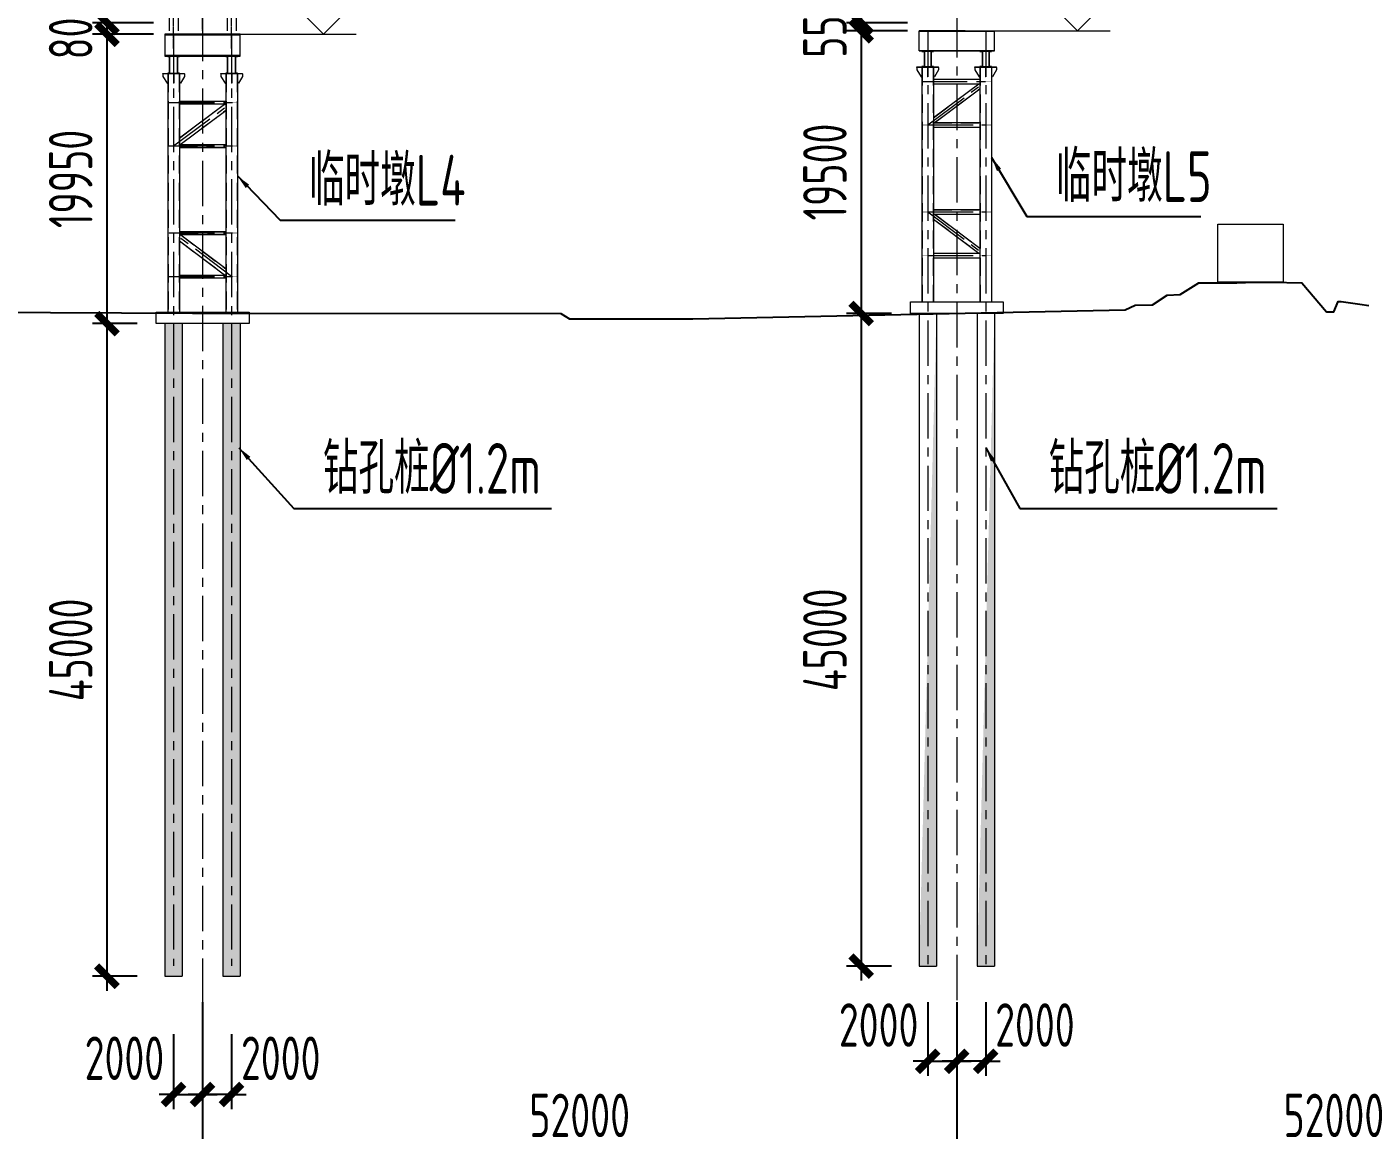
# Model space of a CAD drawing. Extents: x -2876908 to 633791, y -1383861 to 872234.
# Drawn here: x -1077950 to -985996, y 672790 to 748897 of the extents above; entities that cross this region are included whole.
import ezdxf

# ---------------------------------------------------------------- set-up
doc = ezdxf.new("R2010")
doc.units = 0
doc.header["$LTSCALE"] = 5
doc.header["$MEASUREMENT"] = 0
for name, pattern in [('CENTER', [2, 1.25, -0.25, 0.25, -0.25]), ('DASH', [0.35, 0.25, -0.1]), ('DASHED', [0.75, 0.5, -0.25])]:
    doc.linetypes.add(name, pattern=pattern)
doc.layers.get('0').update_dxf_attribs({"linetype": 'CONTINUOUS', "lineweight": 25})
doc.layers.get('DEFPOINTS').update_dxf_attribs({"color": 35, "linetype": 'CONTINUOUS', "lineweight": 13})
for name, color, linetype, lineweight in [('3中心线', 6, 'CENTER', 18), ('4虚线', 2, 'DASHED', 18), ('5标注', 3, 'CONTINUOUS', 15), ('6文本', 7, 'CONTINUOUS', 15), ('7边界线', 8, 'CONTINUOUS', 15), ('8轮廓线', 4, 'CONTINUOUS', 15), ('DIM', 3, 'CONTINUOUS', 0), ('HATCH', 254, 'CONTINUOUS', 0)]:
    doc.layers.add(name, color=color, linetype=linetype, lineweight=lineweight)
doc.layers.add('细线', color=3, linetype='CONTINUOUS')
doc.styles.add('TSSD_Dimension', font='tssdeng.shx', dxfattribs={"width": 0.7, "bigfont": 'hztxt.shx'})
doc.styles.add('TSSD_NORM', font='tssdeng.shx', dxfattribs={"width": 0.7, "bigfont": 'hztxt.shx'})
doc.dimstyles.new('TSSD_100_100', dxfattribs={"dimtxt": 300, "dimasz": 100, "dimexe": 100, "dimexo": 250, "dimgap": 100, "dimtad": 1, "dimdec": 0, "dimzin": 0, "dimdsep": 46, "dimtxsty": 'TSSD_Dimension', "dimblk": 'ARCHTICK', "dimblk1": 'ARCHTICK', "dimblk2": 'ARCHTICK', "dimcen": 0, "dimdle": 100, "dimclrt": 7, "dimadec": 0, "dimazin": 0, "dimtfac": 1, "dimtdec": 0, "dimtix": 1, "dimtmove": 2, "dimatfit": 3, "dimfxl": 1, "dimtolj": 1, "dimtzin": 0, "dimarcsym": 0})

# ---------------------------------------------------------------- blocks, each defined once
blk = doc.blocks.new('立面图')
at = {"layer": '7边界线'}
blk.add_lwpolyline([(-347120, -30994), (-342617, -30994), (-342617, -34994), (-347120, -34994), (-347120, -30994)], dxfattribs=at)
at = {"layer": '细线', "color": 3}
blk.add_lwpolyline([(-495627, -36904), (-475627, -36894), (-455627, -36834), (-442327, -37024), (-417827, -37134), (-392427, -37164), (-391827, -37524), (-383327, -37534), (-353527, -36904), (-352827, -36584), (-351627, -36564), (-350627, -35894), (-349727, -35844), (-348427, -35044), (-345827, -35044), (-344627, -34994), (-343427, -34994), (-341327, -35054), (-339627, -37054), (-339127, -37044), (-338827, -36334), (-338627, -36334), (-335427, -36804)], dxfattribs=at)
blk = doc.blocks.new('_ArchTick')
at = {"color": 0, "linetype": 'ByBlock', "const_width": 0.5}
blk.add_lwpolyline([(-0.707, -0.707), (0.707, 0.707)], dxfattribs=at)
blk = doc.blocks.new('*D30')
at = {"layer": 'DEFPOINTS', "color": 0, "transparency": 16777216}
for p in [(-1065821, 684119, 50), (-1013821, 684119, 50), (-1013821, 671319)]:
    blk.add_point(p, dxfattribs=at)
at = {"layer": 'DIM', "color": 0, "linetype": 'ByBlock', "lineweight": -2, "transparency": 16777216}
blk.add_line((-1065821, 681619), (-1065821, 670319), dxfattribs=at)
at = {"layer": 'DIM', "color": 0, "lineweight": -2, "transparency": 16777216}
for p, q in [((-1013821, 681619), (-1013821, 670319)), ((-1066821, 671319), (-1012821, 671319))]:
    blk.add_line(p, q, dxfattribs=at)
at = {"layer": 'DIM', "color": 0, "lineweight": -2, "transparency": 16777216, "xscale": 1000, "yscale": 1000, "zscale": 1000, "rotation": 180}
blk.add_blockref('_ArchTick', (-1065821, 671319), dxfattribs=at)
at = {"layer": 'DIM', "color": 0, "lineweight": -2, "transparency": 16777216, "xscale": 1000, "yscale": 1000, "zscale": 1000}
blk.add_blockref('_ArchTick', (-1013821, 671319), dxfattribs=at)
at = {"layer": 'DIM', "color": 7, "transparency": 16777216, "insert": (-1039821, 673819), "char_height": 3000, "attachment_point": 5, "style": 'TSSD_Dimension'}
blk.add_mtext('\\A1;52000', dxfattribs=at)
blk = doc.blocks.new('*D31')
at = {"layer": 'DEFPOINTS', "color": 0, "transparency": 16777216}
for p in [(-1013821, 681924, 50), (-961821, 681924, 50), (-961821, 671319)]:
    blk.add_point(p, dxfattribs=at)
at = {"layer": 'DIM', "color": 0, "linetype": 'ByBlock', "lineweight": -2, "transparency": 16777216}
blk.add_line((-1013821, 679424), (-1013821, 670319), dxfattribs=at)
at = {"layer": 'DIM', "color": 0, "lineweight": -2, "transparency": 16777216}
for p, q in [((-961821, 679424), (-961821, 670319)), ((-1014821, 671319), (-960821, 671319))]:
    blk.add_line(p, q, dxfattribs=at)
at = {"layer": 'DIM', "color": 0, "lineweight": -2, "transparency": 16777216, "xscale": 1000, "yscale": 1000, "zscale": 1000, "rotation": 180}
blk.add_blockref('_ArchTick', (-1013821, 671319), dxfattribs=at)
at = {"layer": 'DIM', "color": 0, "lineweight": -2, "transparency": 16777216, "xscale": 1000, "yscale": 1000, "zscale": 1000}
blk.add_blockref('_ArchTick', (-961821, 671319), dxfattribs=at)
at = {"layer": 'DIM', "color": 7, "transparency": 16777216, "insert": (-987821, 673819), "char_height": 3000, "attachment_point": 5, "style": 'TSSD_Dimension'}
blk.add_mtext('\\A1;52000', dxfattribs=at)
blk = doc.blocks.new('A$C58C44416')
at = {"layer": '3中心线'}
for p, q in [((665, 0), (665, 4324)), ((665, 3961), (4665, 3961)), ((665, 3961), (4665, 961)), ((4665, 0), (4665, 4324)), ((665, 961), (4665, 961))]:
    blk.add_line(p, q, dxfattribs=at)
at = {"layer": '8轮廓线'}
for p, q in [((350, 80), (350, 4324)), ((980, 4324), (350, 4324)), ((980, 80), (980, 4324)), ((980, 4084), (4350, 4084)), ((980, 3878), (4350, 1351)), ((980, 3839), (4350, 3839)), ((4350, 80), (4350, 4324)), ((4980, 4324), (4350, 4324)), ((4980, 80), (4980, 4324)), ((980, 3572), (4350, 1045)), ((980, 1084), (4350, 1084)), ((0, 200), (300, 680)), ((0, 80), (0, 200)), ((1330, 80), (0, 80)), ((0, 80), (0, 0)), ((1330, 0), (0, 0)), ((300, 680), (350, 680)), ((350, 0), (980, 0)), ((980, 839), (4350, 839)), ((1046, 680), (980, 680)), ((1330, 200), (1046, 680)), ((1330, 80), (1330, 200)), ((1330, 80), (1330, 0)), ((4000, 200), (4300, 680)), ((4000, 80), (4000, 200)), ((5330, 80), (4000, 80)), ((4000, 80), (4000, 0)), ((5330, 0), (4000, 0)), ((4300, 680), (4350, 680)), ((4350, 0), (4980, 0)), ((5046, 680), (4980, 680)), ((5330, 200), (5046, 680)), ((5330, 80), (5330, 200)), ((5330, 80), (5330, 0))]:
    blk.add_line(p, q, dxfattribs=at)
for centre in [(665, 3961), (4665, 3961), (665, 961), (4665, 961)]:
    blk.add_circle(centre, 315, dxfattribs=at)
blk = doc.blocks.new('63.5m')
at = {"layer": '3中心线', "ltscale": 0.05}
for p, q in [((-3685, -21653), (-3685, 37916)), ((-1685, -20396), (-1685, 37916)), ((315, -21653), (315, 37916)), ((-3685, 24877), (315, 24877)), ((-3685, 21877), (315, 24877)), ((-3685, 21877), (315, 21877)), ((-3685, 13877), (315, 13877)), ((-3685, 10877), (315, 13877)), ((-3685, 10877), (315, 10877)), ((-3685, 2877), (315, 2877)), ((-3685, -123), (315, 2877)), ((-3685, -123), (315, -123)), ((-3685, -11122), (315, -8123)), ((-3685, -8123), (315, -8123)), ((-3685, -11122), (315, -11122))]:
    blk.add_line(p, q, dxfattribs=at)
at = {"layer": '3中心线', "ltscale": 0.005}
for p, q in [((-3685, 35877), (315, 35877)), ((-3685, 32877), (315, 35877)), ((-3685, 32877), (315, 32877))]:
    blk.add_line(p, q, dxfattribs=at)
at = {"layer": '8轮廓线'}
for p, q in [((-4350, 37836), (-4350, 37916)), ((-3020, 37916), (-4350, 37916)), ((-3020, 37836), (-4350, 37836)), ((-4350, 37836), (-4350, 37716)), ((-4350, 37716), (-4050, 37236)), ((-4000, 37916), (-3370, 37916)), ((-4000, 37836), (-4000, -20396)), ((-3370, 37836), (-3370, -20396)), ((-3020, 37716), (-3304, 37236)), ((-3020, 37836), (-3020, 37916)), ((-3020, 37836), (-3020, 37716)), ((-350, 37836), (-350, 37916)), ((980, 37916), (-350, 37916)), ((980, 37836), (-350, 37836)), ((-350, 37836), (-350, 37716)), ((-350, 37716), (-50, 37236)), ((0, 37916), (630, 37916)), ((0, 37916), (630, 37916)), ((0, 37836), (0, -20396)), ((630, 37836), (630, -20396)), ((980, 37716), (696, 37236)), ((980, 37836), (980, 37916)), ((980, 37836), (980, 37716)), ((-4050, 37236), (-4000, 37236)), ((-3304, 37236), (-3370, 37236)), ((-50, 37236), (0, 37236)), ((696, 37236), (630, 37236))]:
    blk.add_line(p, q, dxfattribs=at)
at = {"layer": '8轮廓线', "ltscale": 0.05}
for p, q in [((-3370, 36000), (0, 36000)), ((-3370, 33267), (0, 35794)), ((-3370, 35755), (0, 35755)), ((-3370, 32961), (0, 35488)), ((-3370, 33000), (0, 33000)), ((-3370, 32755), (0, 32755)), ((-3370, 25000), (0, 25000)), ((-3370, 22267), (0, 24794)), ((-3370, 24755), (0, 24755)), ((-3370, 21961), (0, 24488)), ((-3370, 22000), (0, 22000)), ((-3370, 21755), (0, 21755)), ((-3370, 14000), (0, 14000)), ((-3370, 11267), (0, 13794)), ((-3370, 13755), (0, 13755)), ((-3370, 10961), (0, 13488)), ((-3370, 11000), (0, 11000)), ((-3370, 10755), (0, 10755)), ((-3370, 3000), (0, 3000)), ((-3370, 267), (0, 2794)), ((-3370, 2755), (0, 2755)), ((-3370, -39), (0, 2488)), ((-3370, 0), (0, 0)), ((-3370, -245), (0, -245)), ((-3370, -8000), (0, -8000)), ((-3370, -10733), (0, -8206)), ((-3370, -8245), (0, -8245)), ((-3370, -11039), (0, -8512)), ((-3370, -11000), (0, -11000)), ((-3370, -11245), (0, -11245))]:
    blk.add_line(p, q, dxfattribs=at)
blk.add_blockref('A$C58C44416', (-4350, 37916))
blk = doc.blocks.new('*D1764')
at = {"layer": 'DEFPOINTS', "color": 0, "transparency": 16777216}
for p in [(-1015821, 684119), (-1013821, 684119), (-1013821, 677550)]:
    blk.add_point(p, dxfattribs=at)
at = {"layer": 'DIM', "color": 0, "linetype": 'ByBlock', "lineweight": -2, "transparency": 16777216}
blk.add_line((-1015821, 681619), (-1015821, 676550), dxfattribs=at)
at = {"layer": 'DIM', "color": 0, "lineweight": -2, "transparency": 16777216}
for p, q in [((-1013821, 681619), (-1013821, 676550)), ((-1015821, 677550), (-1016821, 677550)), ((-1015821, 677550), (-1013821, 677550)), ((-1013821, 677550), (-1012821, 677550))]:
    blk.add_line(p, q, dxfattribs=at)
at = {"layer": 'DIM', "color": 0, "lineweight": -2, "transparency": 16777216, "xscale": 1000, "yscale": 1000, "zscale": 1000}
blk.add_blockref('_ArchTick', (-1015821, 677550), dxfattribs=at)
at = {"layer": 'DIM', "color": 0, "lineweight": -2, "transparency": 16777216, "xscale": 1000, "yscale": 1000, "zscale": 1000, "rotation": 180}
blk.add_blockref('_ArchTick', (-1013821, 677550), dxfattribs=at)
at = {"layer": 'DIM', "color": 7, "transparency": 16777216, "insert": (-1019210, 680050), "char_height": 3000, "attachment_point": 5, "style": 'TSSD_Dimension'}
blk.add_mtext('\\A1;2000', dxfattribs=at)
blk = doc.blocks.new('*D1760')
at = {"layer": 'DEFPOINTS', "color": 0, "transparency": 16777216}
for p in [(-1020414, 748619), (-1014708, 749169), (-1014708, 748619)]:
    blk.add_point(p, dxfattribs=at)
at = {"layer": 'DIM', "color": 0, "lineweight": -2, "transparency": 16777216}
for p, q in [((-1020414, 749169), (-1020414, 750169)), ((-1017208, 748619), (-1021414, 748619)), ((-1020414, 749169), (-1020414, 748619)), ((-1020414, 748619), (-1020414, 747619))]:
    blk.add_line(p, q, dxfattribs=at)
at = {"layer": 'DIM', "color": 0, "linetype": 'ByBlock', "lineweight": -2, "transparency": 16777216}
blk.add_line((-1017208, 749169), (-1021414, 749169), dxfattribs=at)
at = {"layer": 'DIM', "color": 0, "lineweight": -2, "transparency": 16777216, "xscale": 1000, "yscale": 1000, "zscale": 1000}
for p, rotation in [((-1020414, 749169), 270), ((-1020414, 748619), 90)]:
    blk.add_blockref('_ArchTick', p, dxfattribs=dict(at, rotation=rotation))
at = {"layer": 'DIM', "color": 7, "transparency": 16777216, "insert": (-1022914, 748894), "char_height": 3000, "attachment_point": 5, "rotation": 90, "style": 'TSSD_Dimension'}
blk.add_mtext('\\A1;550', dxfattribs=at)
blk = doc.blocks.new('*D1761')
at = {"layer": 'DEFPOINTS', "color": 0, "transparency": 16777216}
for p in [(-1017308, 748619), (-1020414, 729119), (-1017108, 729119)]:
    blk.add_point(p, dxfattribs=at)
at = {"layer": 'DIM', "color": 0, "lineweight": -2, "transparency": 16777216}
for p, q in [((-1020414, 749619), (-1020414, 728119)), ((-1019608, 729119), (-1021414, 729119))]:
    blk.add_line(p, q, dxfattribs=at)
at = {"layer": 'DIM', "color": 0, "linetype": 'ByBlock', "lineweight": -2, "transparency": 16777216}
blk.add_line((-1019808, 748619), (-1021414, 748619), dxfattribs=at)
at = {"layer": 'DIM', "color": 0, "lineweight": -2, "transparency": 16777216, "xscale": 1000, "yscale": 1000, "zscale": 1000}
for p, rotation in [((-1020414, 748619), 90), ((-1020414, 729119), 270)]:
    blk.add_blockref('_ArchTick', p, dxfattribs=dict(at, rotation=rotation))
at = {"layer": 'DIM', "color": 7, "transparency": 16777216, "insert": (-1022914, 738869), "char_height": 3000, "attachment_point": 5, "rotation": 90, "style": 'TSSD_Dimension'}
blk.add_mtext('\\A1;19500', dxfattribs=at)
blk = doc.blocks.new('*D1762')
at = {"layer": 'DEFPOINTS', "color": 0, "transparency": 16777216}
for p in [(-1015821, 729119), (-1020414, 684119), (-1015821, 684119)]:
    blk.add_point(p, dxfattribs=at)
at = {"layer": 'DIM', "color": 0, "lineweight": -2, "transparency": 16777216}
for p, q in [((-1020414, 730119), (-1020414, 683119)), ((-1018321, 684119), (-1021414, 684119))]:
    blk.add_line(p, q, dxfattribs=at)
at = {"layer": 'DIM', "color": 0, "linetype": 'ByBlock', "lineweight": -2, "transparency": 16777216}
blk.add_line((-1018321, 729119), (-1021414, 729119), dxfattribs=at)
at = {"layer": 'DIM', "color": 0, "lineweight": -2, "transparency": 16777216, "xscale": 1000, "yscale": 1000, "zscale": 1000}
for p, rotation in [((-1020414, 729119), 90), ((-1020414, 684119), 270)]:
    blk.add_blockref('_ArchTick', p, dxfattribs=dict(at, rotation=rotation))
at = {"layer": 'DIM', "color": 7, "transparency": 16777216, "insert": (-1022914, 706619), "char_height": 3000, "attachment_point": 5, "rotation": 90, "style": 'TSSD_Dimension'}
blk.add_mtext('\\A1;45000', dxfattribs=at)
blk = doc.blocks.new('*D1763')
at = {"layer": 'DEFPOINTS', "color": 0, "transparency": 16777216}
for p in [(-1013821, 684119), (-1011821, 684119), (-1013821, 677550)]:
    blk.add_point(p, dxfattribs=at)
at = {"layer": 'DIM', "color": 0, "lineweight": -2, "transparency": 16777216}
for p, q in [((-1013821, 681619), (-1013821, 676550)), ((-1013821, 677550), (-1014821, 677550)), ((-1011821, 677550), (-1013821, 677550)), ((-1011821, 677550), (-1010821, 677550))]:
    blk.add_line(p, q, dxfattribs=at)
at = {"layer": 'DIM', "color": 0, "linetype": 'ByBlock', "lineweight": -2, "transparency": 16777216}
blk.add_line((-1011821, 681619), (-1011821, 676550), dxfattribs=at)
at = {"layer": 'DIM', "color": 0, "lineweight": -2, "transparency": 16777216, "xscale": 1000, "yscale": 1000, "zscale": 1000}
blk.add_blockref('_ArchTick', (-1013821, 677550), dxfattribs=at)
at = {"layer": 'DIM', "color": 0, "lineweight": -2, "transparency": 16777216, "xscale": 1000, "yscale": 1000, "zscale": 1000, "rotation": 180}
blk.add_blockref('_ArchTick', (-1011821, 677550), dxfattribs=at)
at = {"layer": 'DIM', "color": 7, "transparency": 16777216, "insert": (-1008433, 680050), "char_height": 3000, "attachment_point": 5, "style": 'TSSD_Dimension'}
blk.add_mtext('\\A1;2000', dxfattribs=at)
blk = doc.blocks.new('*D1801')
at = {"layer": 'DEFPOINTS', "color": 0, "transparency": 16777216}
for p in [(-1066708, 749169), (-1072414, 748369), (-1066708, 748369)]:
    blk.add_point(p, dxfattribs=at)
at = {"layer": 'DIM', "color": 0, "lineweight": -2, "transparency": 16777216}
for p, q in [((-1072414, 749169), (-1072414, 750169)), ((-1072414, 749169), (-1072414, 748369)), ((-1069208, 748369), (-1073414, 748369)), ((-1072414, 748369), (-1072414, 747369))]:
    blk.add_line(p, q, dxfattribs=at)
at = {"layer": 'DIM', "color": 0, "linetype": 'ByBlock', "lineweight": -2, "transparency": 16777216}
blk.add_line((-1069208, 749169), (-1073414, 749169), dxfattribs=at)
at = {"layer": 'DIM', "color": 0, "lineweight": -2, "transparency": 16777216, "xscale": 1000, "yscale": 1000, "zscale": 1000}
for p, rotation in [((-1072414, 749169), 270), ((-1072414, 748369), 90)]:
    blk.add_blockref('_ArchTick', p, dxfattribs=dict(at, rotation=rotation))
at = {"layer": 'DIM', "color": 7, "transparency": 16777216, "insert": (-1074914, 748769), "char_height": 3000, "attachment_point": 5, "rotation": 90, "style": 'TSSD_Dimension'}
blk.add_mtext('\\A1;800', dxfattribs=at)
blk = doc.blocks.new('*D1802')
at = {"layer": 'DEFPOINTS', "color": 0, "transparency": 16777216}
for p in [(-1069308, 748369), (-1072414, 728419), (-1069021, 728419)]:
    blk.add_point(p, dxfattribs=at)
at = {"layer": 'DIM', "color": 0, "lineweight": -2, "transparency": 16777216}
for p, q in [((-1072414, 749369), (-1072414, 727419)), ((-1071521, 728419), (-1073414, 728419))]:
    blk.add_line(p, q, dxfattribs=at)
at = {"layer": 'DIM', "color": 0, "linetype": 'ByBlock', "lineweight": -2, "transparency": 16777216}
blk.add_line((-1071808, 748369), (-1073414, 748369), dxfattribs=at)
at = {"layer": 'DIM', "color": 0, "lineweight": -2, "transparency": 16777216, "xscale": 1000, "yscale": 1000, "zscale": 1000}
for p, rotation in [((-1072414, 748369), 90), ((-1072414, 728419), 270)]:
    blk.add_blockref('_ArchTick', p, dxfattribs=dict(at, rotation=rotation))
at = {"layer": 'DIM', "color": 7, "transparency": 16777216, "insert": (-1074914, 738394), "char_height": 3000, "attachment_point": 5, "rotation": 90, "style": 'TSSD_Dimension'}
blk.add_mtext('\\A1;19950', dxfattribs=at)
blk = doc.blocks.new('*D1803')
at = {"layer": 'DEFPOINTS', "color": 0, "transparency": 16777216}
for p in [(-1067821, 728419), (-1072414, 683419), (-1067821, 683419)]:
    blk.add_point(p, dxfattribs=at)
at = {"layer": 'DIM', "color": 0, "lineweight": -2, "transparency": 16777216}
for p, q in [((-1072414, 729419), (-1072414, 682419)), ((-1070321, 683419), (-1073414, 683419))]:
    blk.add_line(p, q, dxfattribs=at)
at = {"layer": 'DIM', "color": 0, "linetype": 'ByBlock', "lineweight": -2, "transparency": 16777216}
blk.add_line((-1070321, 728419), (-1073414, 728419), dxfattribs=at)
at = {"layer": 'DIM', "color": 0, "lineweight": -2, "transparency": 16777216, "xscale": 1000, "yscale": 1000, "zscale": 1000}
for p, rotation in [((-1072414, 728419), 90), ((-1072414, 683419), 270)]:
    blk.add_blockref('_ArchTick', p, dxfattribs=dict(at, rotation=rotation))
at = {"layer": 'DIM', "color": 7, "transparency": 16777216, "insert": (-1074914, 705919), "char_height": 3000, "attachment_point": 5, "rotation": 90, "style": 'TSSD_Dimension'}
blk.add_mtext('\\A1;45000', dxfattribs=at)
blk = doc.blocks.new('*D1804')
at = {"layer": 'DEFPOINTS', "color": 0, "transparency": 16777216}
for p in [(-1143821, 681919), (-1065821, 681919), (-1065821, 671319)]:
    blk.add_point(p, dxfattribs=at)
at = {"layer": 'DIM', "color": 0, "linetype": 'ByBlock', "lineweight": -2, "transparency": 16777216}
blk.add_line((-1143821, 679419), (-1143821, 670319), dxfattribs=at)
at = {"layer": 'DIM', "color": 0, "lineweight": -2, "transparency": 16777216}
for p, q in [((-1065821, 679419), (-1065821, 670319)), ((-1144821, 671319), (-1064821, 671319))]:
    blk.add_line(p, q, dxfattribs=at)
at = {"layer": 'DIM', "color": 0, "lineweight": -2, "transparency": 16777216, "xscale": 1000, "yscale": 1000, "zscale": 1000, "rotation": 180}
blk.add_blockref('_ArchTick', (-1143821, 671319), dxfattribs=at)
at = {"layer": 'DIM', "color": 0, "lineweight": -2, "transparency": 16777216, "xscale": 1000, "yscale": 1000, "zscale": 1000}
blk.add_blockref('_ArchTick', (-1065821, 671319), dxfattribs=at)
at = {"layer": 'DIM', "color": 7, "transparency": 16777216, "insert": (-1104821, 673819), "char_height": 3000, "attachment_point": 5, "style": 'TSSD_Dimension'}
blk.add_mtext('\\A1;78000', dxfattribs=at)
blk = doc.blocks.new('*D1823')
at = {"layer": 'DEFPOINTS', "color": 0, "transparency": 16777216}
for p in [(-1067821, 681919), (-1065821, 681919), (-1065821, 675261)]:
    blk.add_point(p, dxfattribs=at)
at = {"layer": 'DIM', "color": 0, "linetype": 'ByBlock', "lineweight": -2, "transparency": 16777216}
blk.add_line((-1067821, 679419), (-1067821, 674261), dxfattribs=at)
at = {"layer": 'DIM', "color": 0, "lineweight": -2, "transparency": 16777216}
for p, q in [((-1065821, 679419), (-1065821, 674261)), ((-1067821, 675261), (-1068821, 675261)), ((-1067821, 675261), (-1065821, 675261)), ((-1065821, 675261), (-1064821, 675261))]:
    blk.add_line(p, q, dxfattribs=at)
at = {"layer": 'DIM', "color": 0, "lineweight": -2, "transparency": 16777216, "xscale": 1000, "yscale": 1000, "zscale": 1000}
blk.add_blockref('_ArchTick', (-1067821, 675261), dxfattribs=at)
at = {"layer": 'DIM', "color": 0, "lineweight": -2, "transparency": 16777216, "xscale": 1000, "yscale": 1000, "zscale": 1000, "rotation": 180}
blk.add_blockref('_ArchTick', (-1065821, 675261), dxfattribs=at)
at = {"layer": 'DIM', "color": 7, "transparency": 16777216, "insert": (-1071210, 677761), "char_height": 3000, "attachment_point": 5, "style": 'TSSD_Dimension'}
blk.add_mtext('\\A1;2000', dxfattribs=at)
blk = doc.blocks.new('*D1824')
at = {"layer": 'DEFPOINTS', "color": 0, "transparency": 16777216}
for p in [(-1065821, 681919), (-1063821, 681919), (-1065821, 675261)]:
    blk.add_point(p, dxfattribs=at)
at = {"layer": 'DIM', "color": 0, "lineweight": -2, "transparency": 16777216}
for p, q in [((-1065821, 679419), (-1065821, 674261)), ((-1065821, 675261), (-1066821, 675261)), ((-1063821, 675261), (-1065821, 675261)), ((-1063821, 675261), (-1062821, 675261))]:
    blk.add_line(p, q, dxfattribs=at)
at = {"layer": 'DIM', "color": 0, "linetype": 'ByBlock', "lineweight": -2, "transparency": 16777216}
blk.add_line((-1063821, 679419), (-1063821, 674261), dxfattribs=at)
at = {"layer": 'DIM', "color": 0, "lineweight": -2, "transparency": 16777216, "xscale": 1000, "yscale": 1000, "zscale": 1000}
blk.add_blockref('_ArchTick', (-1065821, 675261), dxfattribs=at)
at = {"layer": 'DIM', "color": 0, "lineweight": -2, "transparency": 16777216, "xscale": 1000, "yscale": 1000, "zscale": 1000, "rotation": 180}
blk.add_blockref('_ArchTick', (-1063821, 675261), dxfattribs=at)
at = {"layer": 'DIM', "color": 7, "transparency": 16777216, "insert": (-1060433, 677761), "char_height": 3000, "attachment_point": 5, "style": 'TSSD_Dimension'}
blk.add_mtext('\\A1;2000', dxfattribs=at)
blk = doc.blocks.new('asdljfhsdfhjksd')
at = {"layer": '8轮廓线'}
for p, q in [((-1328421, 715431), (-1328421, 670431)), ((-1327221, 715431), (-1327221, 670431)), ((-1324421, 715431), (-1324421, 670431)), ((-1323221, 715431), (-1323221, 670431)), ((-1328421, 670431), (-1327221, 670431)), ((-1324421, 670431), (-1323221, 670431))]:
    blk.add_line(p, q, dxfattribs=at)

msp = doc.modelspace()

# ---------------------------------------------------------------- hatches: boundary and pattern name
at = {"layer": 'HATCH'}
h = msp.add_hatch(dxfattribs=at)
h.set_pattern_fill('ARMORED', color=256, scale=200, style=0)
h.set_pattern_definition([(50, (256000, 12988), (1434.5204, -125.5043), [150, -1650]), (355, (256000, 12988), (-277.5027, 1504.3843), [120, -1320]), (100.4514, (256119.6, 12977.5), (1157.0188, 1378.8791), [127.4804, -1402.2842]), (46.1842, (256000, 13388), (2134.482, -331.038), [225, -2475]), (96.6356, (256177.9, 13360.4), (1869.3254, 1948.2357), [191.2206, -2103.426]), (351.1842, (256000, 13388), (1869.324, 1948.2372), [180, -1980]), (21, (256200, 13288), (1193.8141, -805.2378), [150, -1650]), (326, (256200, 13288), (486.6307, 1450.3001), [120, -1320]), (71.4514, (256299.5, 13220.9), (1680.4453, 645.061), [127.4804, -1402.2842]), (37.5, (256000, 12988), (24.31971, 665.7877), [0, -1304, 0, -1340, 0, -1325]), (7.5, (256000, 12988), (526.13907, 788.82342), [0, -764, 0, -1274, 0, -505]), (327.5, (255554, 12988), (1067.64487, -45.10974), [0, -500, 0, -1560, 0, -2070]), (317.5, (255354, 12988), (1166.37234, 200.20996), [0, -650, 0, -1036, 0, -1470]), (45, (256000, 12988), (-707.1068, 707.1068), [])])
h.paths.add_polyline_path([(-1068421.088, 728419.248), (-1067221.088, 728419.248), (-1067221.088, 683419.248), (-1068421.088, 683419.248)])
h = msp.add_hatch(dxfattribs=at)
h.set_pattern_fill('ARMORED', color=256, scale=200, style=0)
h.set_pattern_definition([(50, (260000, 12988), (1434.5204, -125.5043), [150, -1650]), (355, (260000, 12988), (-277.5027, 1504.3843), [120, -1320]), (100.4514, (260119.6, 12977.5), (1157.0188, 1378.8791), [127.4804, -1402.2842]), (46.1842, (260000, 13388), (2134.482, -331.038), [225, -2475]), (96.6356, (260177.9, 13360.4), (1869.3254, 1948.2357), [191.2206, -2103.426]), (351.1842, (260000, 13388), (1869.324, 1948.2372), [180, -1980]), (21, (260200, 13288), (1193.8141, -805.2378), [150, -1650]), (326, (260200, 13288), (486.6307, 1450.3001), [120, -1320]), (71.4514, (260299.5, 13220.9), (1680.4453, 645.061), [127.4804, -1402.2842]), (37.5, (260000, 12988), (24.31971, 665.7877), [0, -1304, 0, -1340, 0, -1325]), (7.5, (260000, 12988), (526.13907, 788.82342), [0, -764, 0, -1274, 0, -505]), (327.5, (259554, 12988), (1067.64487, -45.10974), [0, -500, 0, -1560, 0, -2070]), (317.5, (259354, 12988), (1166.37234, 200.20996), [0, -650, 0, -1036, 0, -1470]), (45, (260000, 12988), (-707.1068, 707.1068), [])])
h.paths.add_polyline_path([(-1064421.088, 728419.248), (-1063221.088, 728419.248), (-1063221.088, 683419.248), (-1064421.088, 683419.248)])
h = msp.add_hatch(dxfattribs=at)
h.set_pattern_fill('ARMORED', color=256, scale=200, style=0)
h.set_pattern_definition([(50, (-264000, 13088), (1434.5204, -125.5043), [150, -1650]), (355, (-264000, 13088), (-277.5027, 1504.3843), [120, -1320]), (100.4514, (-263880.5, 13077.5), (1157.0188, 1378.879), [127.4804, -1402.2842]), (46.1842, (-264000, 13488), (2134.482, -331.038), [225, -2475]), (96.6356, (-263822.1, 13460.4), (1869.3254, 1948.2357), [191.2206, -2103.426]), (351.1842, (-264000, 13488), (1869.324, 1948.237), [180, -1980]), (21, (-263800, 13388), (1193.8141, -805.2378), [150, -1650]), (326, (-263800, 13388), (486.6307, 1450.3), [120, -1320]), (71.4514, (-263700.5, 13320.9), (1680.4453, 645.061), [127.4804, -1402.2842]), (37.5, (-264000, 13088), (24.3197, 665.7877), [0, -1304, 0, -1340, 0, -1325]), (7.5, (-264000, 13088), (526.13907, 788.8234), [0, -764, 0, -1274, 0, -505]), (327.5, (-264446, 13088), (1067.64487, -45.10974), [0, -500, 0, -1560, 0, -2070]), (317.5, (-264646, 13088), (1166.3723, 200.21), [0, -650, 0, -1036, 0, -1470]), (45, (-264000, 13088), (-707.1068, 707.1068), [])])
edge = h.paths.add_edge_path()
edge.add_line((-1016421.106, 729119.228), (-1016421.106, 684119.228))
edge.add_line((-1015221.106, 729119.228), (-1015221.106, 684119.228))
edge.add_line((-1016421.106, 684119.228), (-1015221.106, 684119.228))
h = msp.add_hatch(dxfattribs=at)
h.set_pattern_fill('ARMORED', color=256, scale=200, style=0)
h.set_pattern_definition([(50, (-260000, 13088), (1434.5204, -125.5043), [150, -1650]), (355, (-260000, 13088), (-277.5027, 1504.3843), [120, -1320]), (100.4514, (-259880.5, 13077.5), (1157.0188, 1378.879), [127.4804, -1402.2842]), (46.1842, (-260000, 13488), (2134.482, -331.038), [225, -2475]), (96.6356, (-259822.1, 13460.4), (1869.3254, 1948.2357), [191.2206, -2103.426]), (351.1842, (-260000, 13488), (1869.324, 1948.237), [180, -1980]), (21, (-259800, 13388), (1193.8141, -805.2378), [150, -1650]), (326, (-259800, 13388), (486.6307, 1450.3), [120, -1320]), (71.4514, (-259700.5, 13320.9), (1680.4453, 645.061), [127.4804, -1402.2842]), (37.5, (-260000, 13088), (24.3197, 665.7877), [0, -1304, 0, -1340, 0, -1325]), (7.5, (-260000, 13088), (526.13907, 788.8234), [0, -764, 0, -1274, 0, -505]), (327.5, (-260446, 13088), (1067.64487, -45.10974), [0, -500, 0, -1560, 0, -2070]), (317.5, (-260646, 13088), (1166.3723, 200.21), [0, -650, 0, -1036, 0, -1470]), (45, (-260000, 13088), (-707.1068, 707.1068), [])])
edge = h.paths.add_edge_path()
edge.add_line((-1012421.106, 729119.228), (-1012421.106, 684119.228))
edge.add_line((-1011221.106, 729119.228), (-1011221.106, 684119.228))
edge.add_line((-1012421.106, 684119.228), (-1011221.106, 684119.228))

# ---------------------------------------------------------------- linework, layer by layer
at = {"layer": '3中心线', "ltscale": 500}
for p, q in [((-1065821.069, 749643.228), (-1065821.069, 655380.121)), ((-1013821.088, 749893.228), (-1013821.088, 655380.121)), ((-1015821.106, 748623.802), (-1015821.106, 684123.802)), ((-1011821.106, 748623.802), (-1011821.106, 684123.802)), ((-1067821.088, 748373.802), (-1067821.088, 684123.802)), ((-1063821.088, 748373.802), (-1063821.088, 684123.802)), ((-1016221.106, 745119.228), (-1011421.106, 745119.228)), ((-1015821.106, 742119.228), (-1011821.106, 745119.228)), ((-1068136.088, 743669.248), (-1063421.088, 743669.248)), ((-1067821.088, 740669.248), (-1064221.088, 743369.248)), ((-1015821.106, 742119.228), (-1011821.106, 742119.228)), ((-1068136.088, 740669.248), (-1063506.088, 740669.248)), ((-1015821.106, 736119.228), (-1011821.106, 736119.228)), ((-1015821.106, 736119.228), (-1011821.106, 733119.228)), ((-1068136.088, 734669.248), (-1063506.088, 734669.248)), ((-1063821.088, 731669.248), (-1067821.088, 734669.248)), ((-1015821.106, 733119.228), (-1011821.106, 733119.228)), ((-1068136.088, 731669.248), (-1063506.088, 731669.248))]:
    msp.add_line(p, q, dxfattribs=at)
at = {"layer": '4虚线', "ltscale": 500}
for p, q in [((-1016205.106, 746089.228), (-1016205.106, 729919.228)), ((-1015437.106, 746089.228), (-1015437.106, 729919.228)), ((-1012205.106, 746089.228), (-1012205.106, 729919.228)), ((-1011437.106, 746089.228), (-1011437.106, 729919.228)), ((-1068205.088, 745639.248), (-1068205.088, 729219.248)), ((-1067437.088, 745639.248), (-1067437.088, 729219.248)), ((-1064205.088, 745639.248), (-1064205.088, 729219.248)), ((-1063437.088, 745639.248), (-1063437.088, 729219.248)), ((-1015421.106, 745273.728), (-1012221.106, 745273.728)), ((-1015421.106, 744964.728), (-1012221.106, 744964.728)), ((-1015421.106, 742612.353), (-1012295.273, 744956.728)), ((-1015346.939, 742281.728), (-1012221.106, 744626.103)), ((-1067421.088, 743760.248), (-1064221.088, 743760.248)), ((-1067421.088, 741207.998), (-1064221.088, 743607.998)), ((-1067421.088, 743578.248), (-1064277.421, 743578.248)), ((-1067373.421, 740766.248), (-1064221.088, 743130.498)), ((-1015421.106, 742273.728), (-1012221.106, 742273.728)), ((-1015421.106, 741964.728), (-1012221.106, 741964.728)), ((-1067421.088, 740760.248), (-1064221.088, 740760.248)), ((-1067421.088, 740578.248), (-1064221.088, 740578.248)), ((-1015421.106, 736273.728), (-1012221.106, 736273.728)), ((-1015421.106, 735964.728), (-1012221.106, 735964.728)), ((-1015346.939, 735956.728), (-1012221.106, 733612.353)), ((-1067421.088, 734760.248), (-1064221.088, 734760.248)), ((-1015421.106, 735626.103), (-1012295.273, 733281.728)), ((-1067421.088, 734607.998), (-1064221.088, 732207.998)), ((-1067421.088, 734130.498), (-1064221.088, 731730.498)), ((-1067364.754, 734578.248), (-1064221.088, 734578.248)), ((-1015421.106, 733273.728), (-1012221.106, 733273.728)), ((-1015421.106, 732964.728), (-1012221.106, 732964.728)), ((-1067421.088, 731760.248), (-1064277.421, 731760.248)), ((-1067421.088, 731578.248), (-1064221.088, 731578.248))]:
    msp.add_line(p, q, dxfattribs=at)
at = {"layer": '5标注'}
msp.add_line((-1063221.088, 748369.248), (-1055240.438, 748369.248), dxfattribs=at)
at = {"layer": '5标注', "flags": 128}
msp.add_lwpolyline([(-1055494.981, 750369.248), (-1057494.981, 748369.248), (-1059494.981, 750369.248), (-1050929.178, 750369.248)], dxfattribs=at)
at = {"layer": '5标注', "linetype": 'DASH', "ltscale": 100, "const_width": 30, "flags": 128}
for points in [[(-1067421.088, 743669.248), (-1068221.088, 743669.248)], [(-1063421.088, 743669.248), (-1064221.088, 743669.248)], [(-1067421.088, 740669.248), (-1068221.088, 740669.248)], [(-1063421.088, 740669.248), (-1064221.088, 740669.248)], [(-1067421.088, 734669.248), (-1068221.088, 734669.248)], [(-1063421.088, 734669.248), (-1064221.088, 734669.248)], [(-1067421.088, 731669.248), (-1068221.088, 731669.248)], [(-1063421.088, 731669.248), (-1064221.088, 731669.248)]]:
    msp.add_lwpolyline(points, dxfattribs=at)
at = {"layer": '8轮廓线'}
for p, q in [((-1016421.106, 748619.228), (-1011221.106, 748619.228)), ((-1016421.106, 747219.228), (-1016421.106, 748619.228)), ((-1016421.106, 748589.228), (-1011221.106, 748589.228)), ((-1011221.106, 747219.228), (-1011221.106, 748619.228)), ((-1063221.088, 748369.248), (-1068421.088, 748369.248)), ((-1068421.088, 748369.248), (-1068421.088, 746869.248)), ((-1068421.088, 748339.248), (-1063221.088, 748339.248)), ((-1063221.088, 746869.248), (-1063221.088, 748369.248)), ((-1063221.088, 746899.248), (-1068421.088, 746899.248)), ((-1068421.088, 746869.248), (-1063221.088, 746869.248)), ((-1016421.106, 747249.228), (-1011221.106, 747249.228)), ((-1016421.106, 747219.228), (-1011221.106, 747219.228)), ((-1016571.106, 746089.228), (-1016571.106, 746119.228)), ((-1016571.106, 746119.228), (-1015071.106, 746119.228)), ((-1015071.106, 746089.228), (-1016571.106, 746089.228)), ((-1016571.106, 746089.228), (-1016571.106, 745919.228)), ((-1016571.106, 745919.228), (-1016271.106, 745439.228)), ((-1016221.106, 746119.228), (-1015421.106, 746119.228)), ((-1016221.106, 746089.228), (-1016221.106, 729919.228)), ((-1015831.106, 746089.228), (-1015831.106, 745439.228)), ((-1015811.106, 746089.228), (-1015811.106, 745439.228)), ((-1015421.106, 746089.228), (-1015421.106, 729919.228)), ((-1015071.106, 745919.228), (-1015355.402, 745439.228)), ((-1015071.106, 746089.228), (-1015071.106, 746119.228)), ((-1015071.106, 746089.228), (-1015071.106, 745919.228)), ((-1012571.106, 746089.228), (-1012571.106, 746119.228)), ((-1012571.106, 746119.228), (-1011071.106, 746119.228)), ((-1011071.106, 746089.228), (-1012571.106, 746089.228)), ((-1012571.106, 746089.228), (-1012571.106, 745919.228)), ((-1012571.106, 745919.228), (-1012271.106, 745439.228)), ((-1012221.106, 746119.228), (-1011421.106, 746119.228)), ((-1012221.106, 746089.228), (-1012221.106, 729919.228)), ((-1011831.106, 746089.228), (-1011831.106, 745439.228)), ((-1011811.106, 746089.228), (-1011811.106, 745439.228)), ((-1011421.106, 746089.228), (-1011421.106, 729919.228)), ((-1011071.106, 745919.228), (-1011355.402, 745439.228)), ((-1011071.106, 746089.228), (-1011071.106, 746119.228)), ((-1011071.106, 746089.228), (-1011071.106, 745919.228)), ((-1068571.088, 745639.248), (-1068571.088, 745669.248)), ((-1068571.088, 745669.248), (-1067071.088, 745669.248)), ((-1067071.088, 745639.248), (-1068571.088, 745639.248)), ((-1068571.088, 745639.248), (-1068571.088, 745469.248)), ((-1068571.088, 745469.248), (-1068271.088, 744989.248)), ((-1068271.088, 744989.248), (-1068221.088, 744989.248)), ((-1068221.088, 745669.248), (-1067421.088, 745669.248)), ((-1068221.088, 745639.248), (-1068221.088, 729219.248)), ((-1067831.088, 745639.248), (-1067831.088, 744989.248)), ((-1067811.088, 744989.248), (-1067831.088, 744989.248)), ((-1067811.088, 745639.248), (-1067811.088, 744989.248)), ((-1067421.088, 745639.248), (-1067421.088, 729219.248)), ((-1067355.384, 744989.248), (-1067421.088, 744989.248)), ((-1067071.088, 745469.248), (-1067355.384, 744989.248)), ((-1067071.088, 745639.248), (-1067071.088, 745669.248)), ((-1067071.088, 745639.248), (-1067071.088, 745469.248)), ((-1064571.088, 745639.248), (-1064571.088, 745669.248)), ((-1064571.088, 745669.248), (-1063071.088, 745669.248)), ((-1063071.088, 745639.248), (-1064571.088, 745639.248)), ((-1064571.088, 745639.248), (-1064571.088, 745469.248)), ((-1064571.088, 745469.248), (-1064271.088, 744989.248)), ((-1064271.088, 744989.248), (-1064221.088, 744989.248)), ((-1064221.088, 745669.248), (-1063421.088, 745669.248)), ((-1064221.088, 745639.248), (-1064221.088, 729219.248)), ((-1063831.088, 745639.248), (-1063831.088, 744989.248)), ((-1063811.088, 744989.248), (-1063831.088, 744989.248)), ((-1063811.088, 745639.248), (-1063811.088, 744989.248)), ((-1063421.088, 745639.248), (-1063421.088, 729219.248)), ((-1063355.384, 744989.248), (-1063421.088, 744989.248)), ((-1063071.088, 745469.248), (-1063355.384, 744989.248)), ((-1063071.088, 745639.248), (-1063071.088, 745669.248)), ((-1063071.088, 745639.248), (-1063071.088, 745469.248)), ((-1016271.106, 745439.228), (-1016221.106, 745439.228)), ((-1015811.106, 745439.228), (-1015831.106, 745439.228)), ((-1015355.402, 745439.228), (-1015421.106, 745439.228)), ((-1015421.106, 745281.728), (-1012221.106, 745281.728)), ((-1015421.106, 744956.728), (-1012221.106, 744956.728)), ((-1015421.106, 742622.353), (-1012308.606, 744956.728)), ((-1012271.106, 745439.228), (-1012221.106, 745439.228)), ((-1011811.106, 745439.228), (-1011831.106, 745439.228)), ((-1011355.402, 745439.228), (-1011421.106, 745439.228)), ((-1015333.606, 742281.728), (-1012221.106, 744616.103)), ((-1067421.088, 743766.248), (-1064221.088, 743766.248)), ((-1067421.088, 741220.498), (-1064221.088, 743620.498)), ((-1067421.088, 743572.248), (-1064285.421, 743572.248)), ((-1067356.754, 740766.248), (-1064221.088, 743117.998)), ((-1015421.106, 742281.728), (-1012221.106, 742281.728)), ((-1015421.106, 741956.728), (-1012221.106, 741956.728)), ((-1067421.088, 740766.248), (-1064221.088, 740766.248)), ((-1067421.088, 740572.248), (-1064221.088, 740572.248)), ((-1015421.106, 736281.728), (-1012221.106, 736281.728)), ((-1015421.106, 735956.728), (-1012221.106, 735956.728)), ((-1015333.606, 735956.728), (-1012221.106, 733622.353)), ((-1067421.088, 734766.248), (-1064221.088, 734766.248)), ((-1015421.106, 735616.103), (-1012308.606, 733281.728)), ((-1067421.088, 734620.498), (-1064221.088, 732220.498)), ((-1067421.088, 734117.998), (-1064221.088, 731717.998)), ((-1067356.754, 734572.248), (-1064221.088, 734572.248)), ((-1015421.106, 733281.728), (-1012221.106, 733281.728)), ((-1015421.106, 732956.728), (-1012221.106, 732956.728)), ((-1067421.088, 731766.248), (-1064285.421, 731766.248)), ((-1067421.088, 731572.248), (-1064221.088, 731572.248)), ((-1016421.106, 729119.228), (-1016421.106, 684119.228)), ((-1015221.106, 729119.228), (-1015221.106, 684119.228)), ((-1012421.106, 729119.228), (-1012421.106, 684119.228)), ((-1011221.106, 729119.228), (-1011221.106, 684119.228)), ((-1016421.106, 684119.228), (-1015221.106, 684119.228)), ((-1012421.106, 684119.228), (-1011221.106, 684119.228))]:
    msp.add_line(p, q, dxfattribs=at)
for points in [[(-1068221.088, 745669.248), (-1067421.088, 745669.248), (-1067421.088, 745699.248), (-1067521.088, 745699.248), (-1067521.088, 746839.248), (-1067421.088, 746839.248), (-1067421.088, 746869.248), (-1068221.088, 746869.248), (-1068221.088, 746839.248), (-1068121.088, 746839.248), (-1068121.088, 745699.248), (-1068221.088, 745699.248)], [(-1068097.088, 745699.248), (-1067545.088, 745699.248), (-1067545.088, 746839.248), (-1068097.088, 746839.248)], [(-1064221.088, 745669.248), (-1063421.088, 745669.248), (-1063421.088, 745699.248), (-1063521.088, 745699.248), (-1063521.088, 746839.248), (-1063421.088, 746839.248), (-1063421.088, 746869.248), (-1064221.088, 746869.248), (-1064221.088, 746839.248), (-1064121.088, 746839.248), (-1064121.088, 745699.248), (-1064221.088, 745699.248)], [(-1064097.088, 745699.248), (-1063545.088, 745699.248), (-1063545.088, 746839.248), (-1064097.088, 746839.248)], [(-1016221.106, 746119.228), (-1015421.106, 746119.228), (-1015421.106, 746149.228), (-1015571.106, 746149.228), (-1015571.106, 747189.228), (-1015421.106, 747189.228), (-1015421.106, 747219.228), (-1016221.106, 747219.228), (-1016221.106, 747189.228), (-1016071.106, 747189.228), (-1016071.106, 746149.228), (-1016221.106, 746149.228)], [(-1016047.106, 746149.228), (-1015595.106, 746149.228), (-1015595.106, 747189.228), (-1016047.106, 747189.228)], [(-1012221.106, 746119.228), (-1011421.106, 746119.228), (-1011421.106, 746149.228), (-1011571.106, 746149.228), (-1011571.106, 747189.228), (-1011421.106, 747189.228), (-1011421.106, 747219.228), (-1012221.106, 747219.228), (-1012221.106, 747189.228), (-1012071.106, 747189.228), (-1012071.106, 746149.228), (-1012221.106, 746149.228)], [(-1012047.106, 746149.228), (-1011595.106, 746149.228), (-1011595.106, 747189.228), (-1012047.106, 747189.228)], [(-1069021.088, 728419.248), (-1069021.088, 729219.248), (-1062621.088, 729219.248), (-1062621.088, 728419.248)], [(-1017021.106, 729119.228), (-1017021.106, 729919.228), (-1010621.106, 729919.228), (-1010621.106, 729119.228)]]:
    msp.add_lwpolyline(points, close=True, dxfattribs=at)
at = {"layer": 'DIM'}
for p, q in [((-1013232.655, 748619.228), (-1016421.106, 748619.228)), ((-1011221.106, 748619.228), (-1003240.457, 748619.228))]:
    msp.add_line(p, q, dxfattribs=at)
at = {"layer": 'DIM', "flags": 128}
msp.add_lwpolyline([(-1003494.999, 750619.228), (-1005494.999, 748619.228), (-1007494.999, 750619.228), (-998929.196, 750619.228)], dxfattribs=at)
at = {"layer": 'DIM', "const_width": 30, "flags": 128}
for points in [[(-1016221.106, 745119.228), (-1015421.106, 745119.228)], [(-1012221.106, 745119.228), (-1011421.106, 745119.228)], [(-1016221.106, 742119.228), (-1015421.106, 742119.228)], [(-1012221.106, 742119.228), (-1011421.106, 742119.228)], [(-1016221.106, 736119.228), (-1015421.106, 736119.228)], [(-1012221.106, 736119.228), (-1011421.106, 736119.228)], [(-1016221.106, 733119.228), (-1015421.106, 733119.228)], [(-1012221.106, 733119.228), (-1011421.106, 733119.228)]]:
    msp.add_lwpolyline(points, dxfattribs=at)

# ---------------------------------------------------------------- block references
at = {"layer": '5标注'}
for name, p in [('立面图', (-648694.383, 766279.851)), ('63.5m', (-1064136.088, 769015.728)), ('asdljfhsdfhjksd', (260000.018, 12987.998))]:
    msp.add_blockref(name, p, dxfattribs=at)

# ---------------------------------------------------------------- texts
at = {"layer": '6文本', "char_height": 3500, "attachment_point": 7, "style": 'TSSD_NORM'}
for s, insert in [('临时墩L4', (-1058479.549, 736551.534, 50.056)), ('临时墩L5', (-1006979.55, 736801.534)), ('钻孔桩%%C1.2m', (-1057520.753, 716681.16, 50.056)), ('钻孔桩%%C1.2m', (-1007481.612, 716681.16))]:
    msp.add_mtext(s, dxfattribs=dict(at, insert=insert))

# ---------------------------------------------------------------- dimensions: what is measured, and where the dimension line sits
at = {"layer": 'DIM'}
for base, p1, p2, picture, middle in [((-1020413.882, 748619.228), (-1014707.69, 749169.228), (-1014707.69, 748619.228), '*D1760', (-1022913.882, 748894.228)), ((-1072413.882, 748369.249), (-1066707.69, 749169.228), (-1066707.69, 748369.249), '*D1801', (-1074913.882, 748769.238)), ((-1020413.882, 729119.228), (-1017307.69, 748619.228), (-1017107.69, 729119.228), '*D1761', (-1022913.882, 738869.228)), ((-1072413.882, 728419.248), (-1069307.69, 748369.249), (-1069021.088, 728419.248), '*D1802', (-1074913.882, 738394.249)), ((-1020413.882, 684119.228), (-1015821.106, 729119.228), (-1015821.106, 684119.228), '*D1762', (-1022913.882, 706619.228)), ((-1072413.882, 683419.248), (-1067821.106, 728419.248), (-1067821.106, 683419.248), '*D1803', (-1074913.882, 705919.248))]:
    dim = msp.add_linear_dim(base=base, p1=p1, p2=p2, angle=90, dimstyle='TSSD_100_100', override={"dimtxt": 3000, "dimasz": 1000, "dimexe": 1000, "dimexo": 2500, "dimgap": 1000, "dimdle": 1000}, dxfattribs=at)
    dim.commit()
    dim.dimension.update_dxf_attribs({"geometry": picture, "text_midpoint": middle})
for base, p1, p2, picture, middle in [((-1013821.088, 671319.493), (-1065821.088, 684119.228, 50.056), (-1013821.088, 684119.228, 50.056), '*D30', (-1039821.088, 673819.493)), ((-1065821.087, 671319.493), (-1143821.105, 681919.248), (-1065821.087, 681919.248), '*D1804', (-1104821.096, 673819.493)), ((-961821.088, 671319.493), (-1013821.088, 681923.823, 50.056), (-961821.088, 681923.823, 50.056), '*D31', (-987821.088, 673819.493))]:
    dim = msp.add_linear_dim(base=base, p1=p1, p2=p2, dimstyle='TSSD_100_100', override={"dimtxt": 3000, "dimasz": 1000, "dimexe": 1000, "dimexo": 2500, "dimgap": 1000, "dimdle": 1000}, dxfattribs=at)
    dim.commit()
    dim.dimension.update_dxf_attribs({"geometry": picture, "text_midpoint": middle})
for base, p1, p2, picture, middle in [((-1013821.106, 677549.55), (-1015821.106, 684119.228), (-1013821.106, 684119.228), '*D1764', (-1019209.567, 680049.55)), ((-1065821.069, 675261.028), (-1067821.069, 681919.248), (-1065821.069, 681919.248), '*D1823', (-1071209.531, 677761.028))]:
    dim = msp.add_linear_dim(base=base, p1=p1, p2=p2, dimstyle='TSSD_100_100', override={"dimtxt": 3000, "dimasz": 1000, "dimexe": 1000, "dimexo": 2500, "dimgap": 1000, "dimdle": 1000}, dxfattribs=at)
    dim.commit()
    dim.dimension.update_dxf_attribs({"geometry": picture, "text_midpoint": middle, "dimtype": 160})
for base, p1, p2, picture, middle in [((-1013821.106, 677549.55), (-1011821.106, 684119.228), (-1013821.106, 684119.228), '*D1763', (-1008432.644, 680049.55)), ((-1065821.069, 675261.028), (-1063821.069, 681919.248), (-1065821.069, 681919.248), '*D1824', (-1060432.608, 677761.028))]:
    dim = msp.add_linear_dim(base=base, p1=p1, p2=p2, angle=180, dimstyle='TSSD_100_100', override={"dimtxt": 3000, "dimasz": 1000, "dimexe": 1000, "dimexo": 2500, "dimgap": 1000, "dimdle": 1000}, dxfattribs=at)
    dim.commit()
    dim.dimension.update_dxf_attribs({"geometry": picture, "text_midpoint": middle, "dimtype": 160})

# ---------------------------------------------------------------- leaders
at = {"layer": 'DIM', "annotation_type": 0, "has_hookline": 1, "hookline_direction": 0}
for points, text_width in [([(-1011421.106, 739880.985), (-1008979.55, 735801.534), (-1007979.55, 735801.534)], 9981.784), ([(-1063421.088, 738602.128, 50.056), (-1060479.549, 735551.534, 50.056), (-1059479.549, 735551.534, 50.056)], 10076.015), ([(-1063321.088, 719863.565, 50.056), (-1059520.753, 715681.16, 50.056), (-1058520.753, 715681.16, 50.056)], 15751.378), ([(-1011821.106, 719863.565), (-1009481.612, 715681.16), (-1008481.612, 715681.16)], 15751.378)]:
    msp.add_leader(points, dimstyle='TSSD_100_100', override={"dimtxt": 3000, "dimasz": 1000, "dimexe": 1000, "dimexo": 2500, "dimgap": 1000, "dimdle": 1000}, dxfattribs=dict(at, text_width=text_width))

doc.saveas('drawing.dxf')
